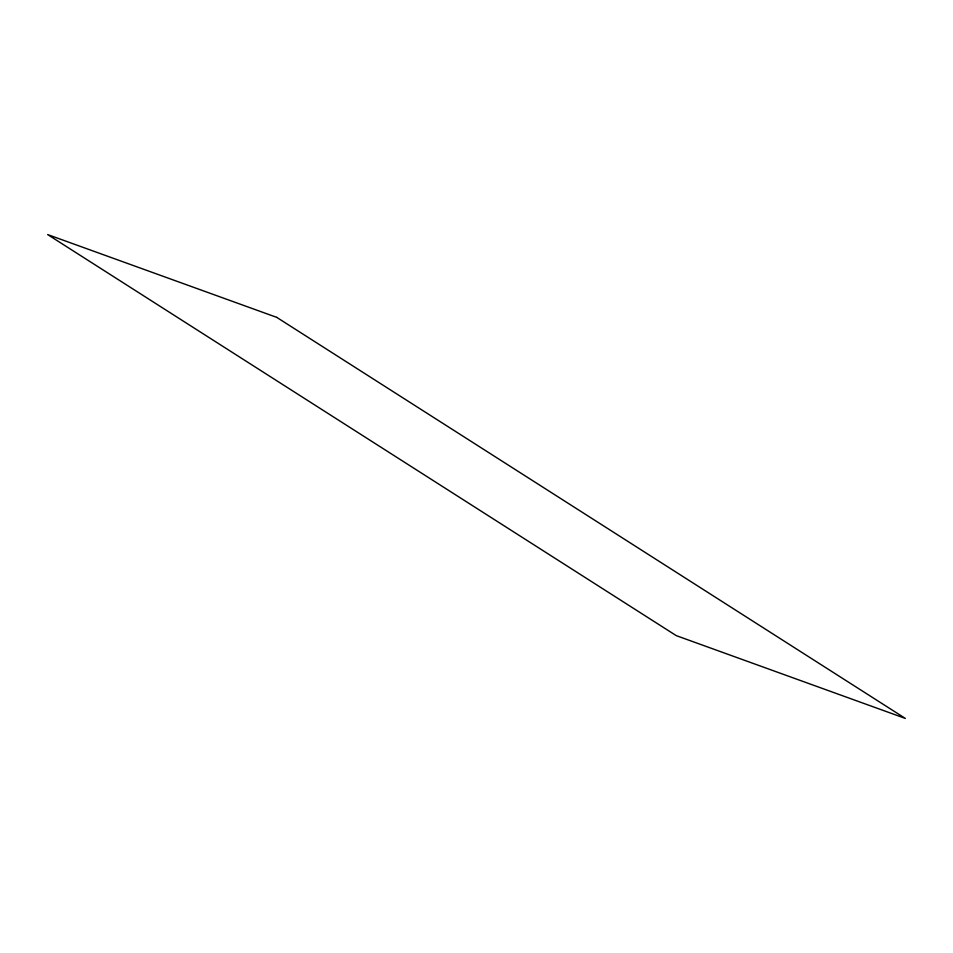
<?xml version="1.0" encoding="UTF-8"?>
<svg xmlns="http://www.w3.org/2000/svg" width="953" height="953" viewBox="0 0 953 953"><rect width="100%" height="100%" fill="white"/><g stroke="black" fill="none" stroke-linecap="round" stroke-linejoin="round"><path stroke-width="1.43" d="M276.751 317.373L47.65 234.569L676.249 635.627L905.35 718.431L276.751 317.373"/></g></svg>
